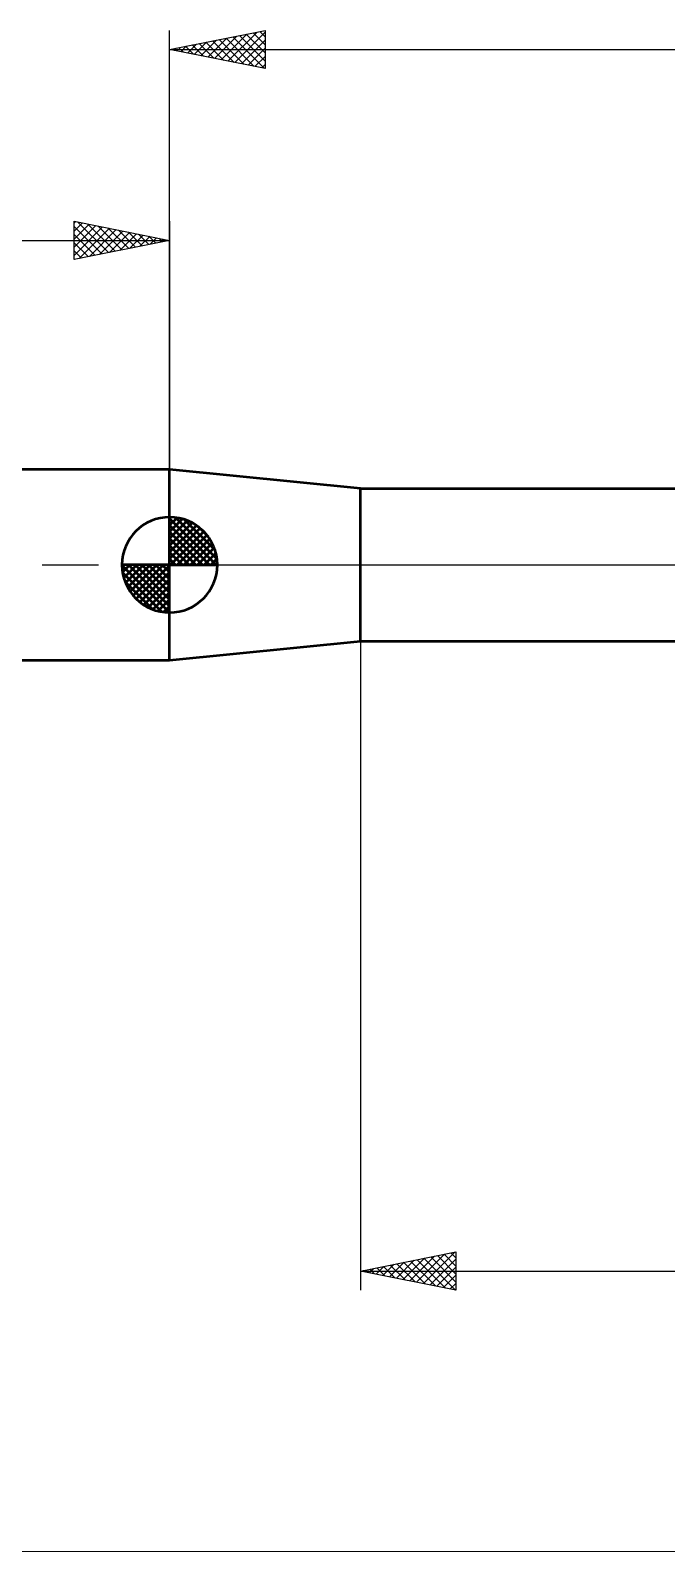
# Model space of a CAD drawing. Header units: millimetres. Extents: x -91 to 129, y -52 to 74.
# Drawn here: x -7.3 to 26, y -51.7 to 28 of the extents above; entities that cross this region are included whole.
import ezdxf

# ---------------------------------------------------------------- set-up
doc = ezdxf.new("R2010")
doc.units = ezdxf.units.MM
doc.header["$LTSCALE"] = 7.4
doc.linetypes.add('LONGDASH_DASH', pattern=[0.85, 0.4, -0.2, 0.05, -0.2])
for name, color, linetype in [('1', 4, 'CONTINUOUS'), ('2', 7, 'CONTINUOUS'), ('4', 2, 'LONGDASH_DASH'), ('INFTOTAL', 9, 'CONTINUOUS'), ('NOCUT', 7, 'CONTINUOUS'), ('SK1', 4, 'CONTINUOUS'), ('SK2', 7, 'CONTINUOUS'), ('SK4', 2, 'LONGDASH_DASH')]:
    doc.layers.add(name, color=color, linetype=linetype)

msp = doc.modelspace()

# ---------------------------------------------------------------- linework, layer by layer
at = {"layer": '1', "color": 4, "linetype": 'CONTINUOUS', "lineweight": 50}
for p, q in [((10, 4), (0, 5)), ((0, -5), (0, 5)), ((10, 4), (33.531, 4)), ((10, -4), (10, 4)), ((0, -5), (10, -4)), ((10, -4), (33.531, -4))]:
    msp.add_line(p, q, dxfattribs=at)
at = {"layer": '2', "color": 7, "linetype": 'CONTINUOUS', "lineweight": 25}
for p, q in [((0, 5), (0, 28)), ((0, 27), (5, 28)), ((3.055, 26.389), (4.582, 27.916)), ((3.408, 26.318), (5, 27.91)), ((4.724, 27.945), (5, 27.668)), ((5, 28), (5, 26)), ((0.58, 26.884), (0.87, 27.174)), ((0.835, 27.167), (1.252, 26.75)), ((0.933, 26.813), (1.4, 27.28)), ((1.188, 27.238), (1.782, 26.644)), ((1.287, 26.743), (1.93, 27.386)), ((1.542, 27.308), (2.312, 26.538)), ((1.64, 26.672), (2.461, 27.492)), ((1.895, 27.379), (2.843, 26.431)), ((1.994, 26.601), (2.991, 27.598)), ((2.249, 27.45), (3.373, 26.325)), ((2.347, 26.531), (3.521, 27.704)), ((2.602, 27.52), (3.903, 26.219)), ((2.701, 26.46), (4.052, 27.81)), ((2.956, 27.591), (4.434, 26.113)), ((3.309, 27.662), (4.964, 26.007)), ((3.663, 27.733), (5, 26.396)), ((3.762, 26.248), (5, 27.486)), ((4.017, 27.803), (5, 26.82)), ((4.37, 27.874), (5, 27.244)), ((0, 27), (49, 27)), ((5, 26), (0, 27)), ((0.127, 27.025), (0.191, 26.962)), ((0.226, 26.955), (0.339, 27.068)), ((0.481, 27.096), (0.721, 26.856)), ((4.115, 26.177), (5, 27.062)), ((4.469, 26.106), (5, 26.637)), ((4.822, 26.036), (5, 26.213)), ((10, -0.9), (10, -38)), ((10, -37), (15, -36)), ((11.171, -37.234), (11.756, -36.649)), ((11.524, -37.305), (12.286, -36.543)), ((11.878, -37.376), (12.816, -36.437)), ((11.909, -36.618), (12.864, -37.573)), ((12.231, -37.446), (13.347, -36.331)), ((12.263, -36.547), (13.394, -37.679)), ((12.585, -37.517), (13.877, -36.225)), ((12.616, -36.477), (13.924, -37.785)), ((12.938, -37.588), (14.407, -36.119)), ((12.97, -36.406), (14.455, -37.891)), ((13.292, -37.658), (14.938, -36.012)), ((13.323, -36.335), (14.985, -37.997)), ((13.645, -37.729), (15, -36.374)), ((13.677, -36.265), (15, -37.588)), ((14.03, -36.194), (15, -37.163)), ((14.384, -36.123), (15, -36.739)), ((14.738, -36.052), (15, -36.315)), ((15, -36), (15, -38)), ((10, -37), (49, -37)), ((15, -38), (10, -37)), ((10.11, -37.022), (10.165, -36.967)), ((10.141, -36.972), (10.212, -37.042)), ((10.463, -37.093), (10.695, -36.861)), ((10.495, -36.901), (10.742, -37.148)), ((10.817, -37.163), (11.225, -36.755)), ((10.848, -36.83), (11.273, -37.255)), ((11.202, -36.76), (11.803, -37.361)), ((11.556, -36.689), (12.333, -37.467)), ((13.999, -37.8), (15, -36.799)), ((14.353, -37.871), (15, -37.223)), ((14.706, -37.941), (15, -37.647))]:
    msp.add_line(p, q, dxfattribs=at)
at = {"layer": '4', "color": 2, "linetype": 'LONGDASH_DASH', "lineweight": 25}
msp.add_line((0, 0), (49, 0), dxfattribs=at)
at = {"layer": 'INFTOTAL', "color": 9, "linetype": 'CONTINUOUS', "lineweight": 18}
msp.add_line((-91.3, -51.7), (89.1, -51.7), dxfattribs=at)
at = {"layer": 'NOCUT', "color": 7, "linetype": 'CONTINUOUS', "lineweight": 25}
for p, q in [((10, 4), (0, 5)), ((0, 5), (0, 0)), ((33.531, 4), (10, 4)), ((0, 0), (49, 0))]:
    msp.add_line(p, q, dxfattribs=at)
at = {"layer": 'SK1', "color": 4, "linetype": 'CONTINUOUS', "lineweight": 50}
for p, q in [((0, 5), (-40, 5)), ((0, 0), (0, 2.5)), ((0, 2.435), (0.063, 2.498)), ((0, 2.081), (0.387, 2.469)), ((0, 2.435), (2.435, 0)), ((0, 1.728), (0.677, 2.405)), ((0.308, 2.481), (2.481, 0.308)), ((0, 1.374), (0.941, 2.315)), ((0, 1.021), (1.182, 2.202)), ((0, 2.081), (2.081, 0)), ((0, 0.667), (1.401, 2.069)), ((0, 0.314), (1.604, 1.917)), ((0, 1.728), (1.728, 0)), ((0.04, 0), (1.787, 1.747)), ((0.761, 2.381), (2.381, 0.761)), ((1.486, 2.01), (2.01, 1.486)), ((0, 1.374), (1.374, 0)), ((0, 1.021), (1.021, 0)), ((0.393, 0), (1.953, 1.559)), ((0.747, 0), (2.101, 1.354)), ((1.101, 0), (2.229, 1.129)), ((1.454, 0), (2.338, 0.884)), ((0, 0), (-2.5, 0)), ((-2.498, -0.063), (-2.435, 0)), ((-2.469, -0.387), (-2.081, 0)), ((-2.405, -0.677), (-1.728, 0)), ((-2.315, -0.941), (-1.374, 0)), ((-2.202, -1.182), (-1.021, 0)), ((-2.161, 0), (0, -2.161)), ((-2.069, -1.401), (-0.667, 0)), ((-1.917, -1.604), (-0.314, 0)), ((-1.808, 0), (0, -1.808)), ((-1.454, 0), (0, -1.454)), ((-1.101, 0), (0, -1.101)), ((-0.747, 0), (0, -0.747)), ((-0.393, 0), (0, -0.393)), ((-0.04, 0), (0, -0.04)), ((0, 0.667), (0.667, 0)), ((0, 0.314), (0.314, 0)), ((0, 0), (2.5, 0)), ((0, -2.5), (0, 0)), ((1.808, 0), (2.423, 0.615)), ((2.161, 0), (2.479, 0.318)), ((-2.5, -0.015), (-0.015, -2.5)), ((-2.466, -0.402), (-0.402, -2.466)), ((-1.747, -1.787), (0, -0.04)), ((-1.559, -1.953), (0, -0.393)), ((-1.354, -2.101), (0, -0.747)), ((-2.337, -0.884), (-0.884, -2.337)), ((-1.129, -2.229), (0, -1.101)), ((-0.884, -2.338), (0, -1.454)), ((-0.615, -2.423), (0, -1.808)), ((-0.318, -2.479), (0, -2.161)), ((-40, -5), (0, -5))]:
    msp.add_line(p, q, dxfattribs=at)
for start, end in [(90, 180), (0, 90), (180, 270), (270, 0)]:
    msp.add_arc((0, 0), 2.5, start, end, dxfattribs=at)
at = {"layer": 'SK2', "color": 7, "linetype": 'CONTINUOUS', "lineweight": 25}
for p, q in [((-5, 16), (-5, 18)), ((-5, 18), (0, 17)), ((-5, 17.91), (-4.925, 17.985)), ((-5, 17.486), (-4.572, 17.914)), ((-5, 17.062), (-4.218, 17.844)), ((-5, 16.637), (-3.865, 17.773)), ((-5, 17.728), (-3.56, 16.288)), ((-5, 16.213), (-3.511, 17.702)), ((-4.81, 17.962), (-3.207, 16.359)), ((-4.736, 16.053), (-3.157, 17.631)), ((-4.279, 17.856), (-2.853, 16.429)), ((-4.206, 16.159), (-2.804, 17.561)), ((-3.749, 17.75), (-2.499, 16.5)), ((-3.219, 17.644), (-2.146, 16.571)), ((-2.688, 17.538), (-1.792, 16.642)), ((0, 18), (0, 5)), ((-51, 17), (0, 17)), ((-5, 17.304), (-3.914, 16.217)), ((0, 17), (-5, 16)), ((-5, 16.879), (-4.267, 16.147)), ((-3.676, 16.265), (-2.45, 17.49)), ((-3.145, 16.371), (-2.097, 17.419)), ((-2.615, 16.477), (-1.743, 17.349)), ((-2.158, 17.432), (-1.439, 16.712)), ((-2.085, 16.583), (-1.39, 17.278)), ((-1.628, 17.326), (-1.085, 16.783)), ((-1.554, 16.689), (-1.036, 17.207)), ((-1.097, 17.219), (-0.732, 16.854)), ((-1.024, 16.795), (-0.683, 17.137)), ((-0.567, 17.113), (-0.378, 16.924)), ((-0.494, 16.901), (-0.329, 17.066)), ((-0.037, 17.007), (-0.025, 16.995)), ((-5, 16.455), (-4.621, 16.076)), ((-5, 16.031), (-4.974, 16.005))]:
    msp.add_line(p, q, dxfattribs=at)
at = {"layer": 'SK4', "color": 2, "linetype": 'LONGDASH_DASH', "lineweight": 25}
msp.add_line((-57, 0), (55, 0), dxfattribs=at)

doc.saveas('drawing.dxf')
